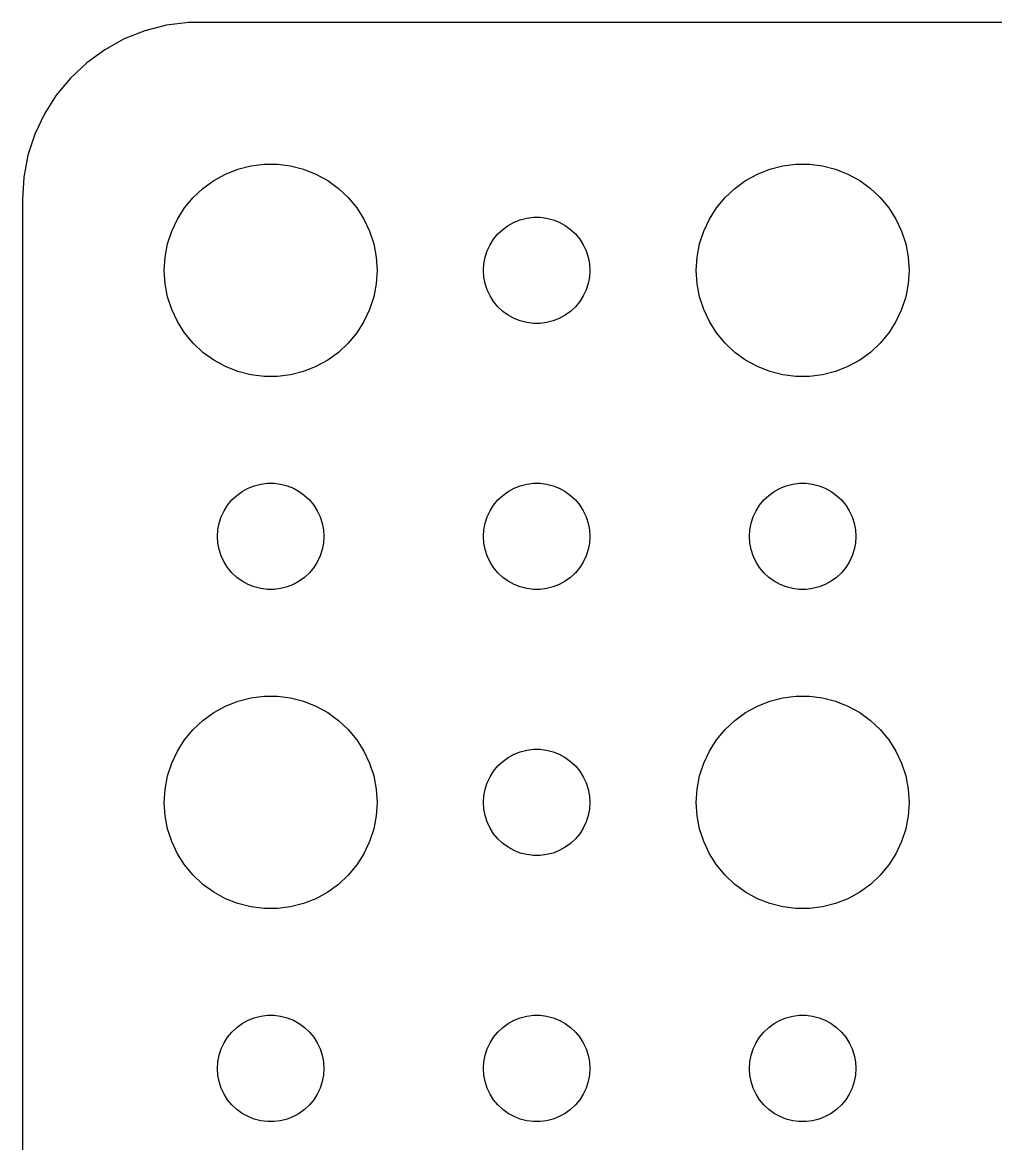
# Model space of a CAD drawing. Header units: metres. Extents: x -112 to 112, y -59 to 59.
# Drawn here: x -112 to -84.56, y 27.88 to 59.49 of the extents above; entities that cross this region are included whole.
import ezdxf

# ---------------------------------------------------------------- set-up
doc = ezdxf.new("R2010")
doc.units = ezdxf.units.M

msp = doc.modelspace()

# ---------------------------------------------------------------- linework, layer by layer
for p, q in [((-107.314, 59.4901), (-107.937, 59.4114)), ((107.314, 59.4901), (-107.314, 59.4901)), ((-108.545, 59.2553), (-109.129, 59.0241)), ((-107.937, 59.4114), (-108.545, 59.2553)), ((-109.129, 59.0241), (-109.679, 58.7216)), ((-109.679, 58.7216), (-110.187, 58.3526)), ((-110.187, 58.3526), (-110.645, 57.9227)), ((-110.645, 57.9227), (-111.045, 57.4389)), ((-111.045, 57.4389), (-111.382, 56.9088)), ((-111.382, 56.9088), (-111.649, 56.3406)), ((-111.649, 56.3406), (-111.843, 55.7434)), ((-111.843, 55.7434), (-111.961, 55.1267)), ((-106.277, 55.2145), (-105.927, 55.3532)), ((-105.927, 55.3532), (-105.562, 55.4469)), ((-105.562, 55.4469), (-105.188, 55.4941)), ((-105.188, 55.4941), (-104.812, 55.4941)), ((-104.812, 55.4941), (-104.438, 55.4469)), ((-104.438, 55.4469), (-104.073, 55.3532)), ((-104.073, 55.3532), (-103.723, 55.2145)), ((-91.2773, 55.2145), (-90.927, 55.3532)), ((-90.927, 55.3532), (-90.5621, 55.4469)), ((-90.5621, 55.4469), (-90.1884, 55.4941)), ((-90.1884, 55.4941), (-89.8116, 55.4941)), ((-89.8116, 55.4941), (-89.4379, 55.4469)), ((-89.4379, 55.4469), (-89.073, 55.3532)), ((-89.073, 55.3532), (-88.7227, 55.2145)), ((-111.961, 55.1267), (-112, 54.5)), ((-106.912, 54.8115), (-106.607, 55.033)), ((-106.607, 55.033), (-106.277, 55.2145)), ((-103.723, 55.2145), (-103.393, 55.033)), ((-103.393, 55.033), (-103.088, 54.8115)), ((-91.9123, 54.8115), (-91.6075, 55.033)), ((-91.6075, 55.033), (-91.2773, 55.2145)), ((-88.7227, 55.2145), (-88.3925, 55.033)), ((-88.3925, 55.033), (-88.0877, 54.8115)), ((-107.187, 54.5536), (-106.912, 54.8115)), ((-103.088, 54.8115), (-102.813, 54.5536)), ((-92.1869, 54.5536), (-91.9123, 54.8115)), ((-88.0877, 54.8115), (-87.8131, 54.5536)), ((-112, 54.5), (-112, -54.5)), ((-107.427, 54.2634), (-107.187, 54.5536)), ((-102.813, 54.5536), (-102.573, 54.2634)), ((-92.427, 54.2634), (-92.1869, 54.5536)), ((-87.8131, 54.5536), (-87.573, 54.2634)), ((-107.629, 53.9453), (-107.427, 54.2634)), ((-102.573, 54.2634), (-102.371, 53.9453)), ((-92.6289, 53.9453), (-92.427, 54.2634)), ((-87.573, 54.2634), (-87.3711, 53.9453)), ((-107.789, 53.6044), (-107.629, 53.9453)), ((-102.371, 53.9453), (-102.211, 53.6044)), ((-98.4561, 53.6558), (-98.3037, 53.7665)), ((-98.3037, 53.7665), (-98.1387, 53.8572)), ((-98.1387, 53.8572), (-97.9635, 53.9266)), ((-97.9635, 53.9266), (-97.7811, 53.9734)), ((-97.7811, 53.9734), (-97.5942, 53.997)), ((-97.5942, 53.997), (-97.4058, 53.997)), ((-97.4058, 53.997), (-97.2189, 53.9734)), ((-97.2189, 53.9734), (-97.0365, 53.9266)), ((-97.0365, 53.9266), (-96.8613, 53.8572)), ((-96.8613, 53.8572), (-96.6963, 53.7665)), ((-96.6963, 53.7665), (-96.5439, 53.6558)), ((-92.7893, 53.6044), (-92.6289, 53.9453)), ((-87.3711, 53.9453), (-87.2107, 53.6044)), ((-107.906, 53.2461), (-107.789, 53.6044)), ((-102.211, 53.6044), (-102.094, 53.2461)), ((-98.7135, 53.3817), (-98.5934, 53.5268)), ((-98.5934, 53.5268), (-98.4561, 53.6558)), ((-96.5439, 53.6558), (-96.4065, 53.5268)), ((-96.4065, 53.5268), (-96.2865, 53.3817)), ((-92.9057, 53.2461), (-92.7893, 53.6044)), ((-87.2107, 53.6044), (-87.0943, 53.2461)), ((-107.976, 52.876), (-107.906, 53.2461)), ((-102.094, 53.2461), (-102.024, 52.876)), ((-98.8947, 53.0522), (-98.8145, 53.2226)), ((-98.8145, 53.2226), (-98.7135, 53.3817)), ((-96.2865, 53.3817), (-96.1855, 53.2226)), ((-96.1855, 53.2226), (-96.1053, 53.0522)), ((-92.9763, 52.876), (-92.9057, 53.2461)), ((-87.0943, 53.2461), (-87.0237, 52.876)), ((-108, 52.5), (-107.976, 52.876)), ((-102.024, 52.876), (-102, 52.5)), ((-98.9882, 52.688), (-98.9529, 52.873)), ((-98.9529, 52.873), (-98.8947, 53.0522)), ((-96.1053, 53.0522), (-96.0471, 52.873)), ((-96.0471, 52.873), (-96.0118, 52.688)), ((-93, 52.5), (-92.9763, 52.876)), ((-87.0237, 52.876), (-87, 52.5)), ((-107.976, 52.124), (-108, 52.5)), ((-102, 52.5), (-102.024, 52.124)), ((-99, 52.5), (-98.9882, 52.688)), ((-98.9882, 52.312), (-99, 52.5)), ((-96.0118, 52.688), (-96, 52.5)), ((-96, 52.5), (-96.0118, 52.312)), ((-92.9763, 52.124), (-93, 52.5)), ((-87, 52.5), (-87.0237, 52.124)), ((-98.9529, 52.127), (-98.9882, 52.312)), ((-96.0118, 52.312), (-96.0471, 52.127)), ((-107.906, 51.7539), (-107.976, 52.124)), ((-102.024, 52.124), (-102.094, 51.7539)), ((-98.8947, 51.9478), (-98.9529, 52.127)), ((-98.8145, 51.7774), (-98.8947, 51.9478)), ((-96.1053, 51.9478), (-96.1855, 51.7774)), ((-96.0471, 52.127), (-96.1053, 51.9478)), ((-92.9057, 51.7539), (-92.9763, 52.124)), ((-87.0237, 52.124), (-87.0943, 51.7539)), ((-107.789, 51.3956), (-107.906, 51.7539)), ((-102.094, 51.7539), (-102.211, 51.3956)), ((-98.7135, 51.6183), (-98.8145, 51.7774)), ((-98.5934, 51.4732), (-98.7135, 51.6183)), ((-96.2865, 51.6183), (-96.4065, 51.4732)), ((-96.1855, 51.7774), (-96.2865, 51.6183)), ((-92.7893, 51.3956), (-92.9057, 51.7539)), ((-87.0943, 51.7539), (-87.2107, 51.3956)), ((-107.629, 51.0547), (-107.789, 51.3956)), ((-102.211, 51.3956), (-102.371, 51.0547)), ((-98.4561, 51.3442), (-98.5934, 51.4732)), ((-98.3037, 51.2335), (-98.4561, 51.3442)), ((-98.1387, 51.1428), (-98.3037, 51.2335)), ((-96.6963, 51.2335), (-96.8613, 51.1428)), ((-96.5439, 51.3442), (-96.6963, 51.2335)), ((-96.4065, 51.4732), (-96.5439, 51.3442)), ((-92.6289, 51.0547), (-92.7893, 51.3956)), ((-87.2107, 51.3956), (-87.3711, 51.0547)), ((-107.427, 50.7366), (-107.629, 51.0547)), ((-102.371, 51.0547), (-102.573, 50.7366)), ((-97.9635, 51.0734), (-98.1387, 51.1428)), ((-97.7811, 51.0266), (-97.9635, 51.0734)), ((-97.5942, 51.003), (-97.7811, 51.0266)), ((-97.4058, 51.003), (-97.5942, 51.003)), ((-97.2189, 51.0266), (-97.4058, 51.003)), ((-97.0365, 51.0734), (-97.2189, 51.0266)), ((-96.8613, 51.1428), (-97.0365, 51.0734)), ((-92.427, 50.7366), (-92.6289, 51.0547)), ((-87.3711, 51.0547), (-87.573, 50.7366)), ((-107.187, 50.4464), (-107.427, 50.7366)), ((-102.573, 50.7366), (-102.813, 50.4464)), ((-92.1869, 50.4464), (-92.427, 50.7366)), ((-87.573, 50.7366), (-87.8131, 50.4464)), ((-106.912, 50.1885), (-107.187, 50.4464)), ((-102.813, 50.4464), (-103.088, 50.1885)), ((-91.9123, 50.1885), (-92.1869, 50.4464)), ((-87.8131, 50.4464), (-88.0877, 50.1885)), ((-106.607, 49.967), (-106.912, 50.1885)), ((-106.277, 49.7855), (-106.607, 49.967)), ((-103.393, 49.967), (-103.723, 49.7855)), ((-103.088, 50.1885), (-103.393, 49.967)), ((-91.6075, 49.967), (-91.9123, 50.1885)), ((-91.2773, 49.7855), (-91.6075, 49.967)), ((-88.3925, 49.967), (-88.7227, 49.7855)), ((-88.0877, 50.1885), (-88.3925, 49.967)), ((-105.927, 49.6468), (-106.277, 49.7855)), ((-105.562, 49.5531), (-105.927, 49.6468)), ((-104.073, 49.6468), (-104.438, 49.5531)), ((-103.723, 49.7855), (-104.073, 49.6468)), ((-90.927, 49.6468), (-91.2773, 49.7855)), ((-90.5621, 49.5531), (-90.927, 49.6468)), ((-89.073, 49.6468), (-89.4379, 49.5531)), ((-88.7227, 49.7855), (-89.073, 49.6468)), ((-105.188, 49.5059), (-105.562, 49.5531)), ((-104.812, 49.5059), (-105.188, 49.5059)), ((-104.438, 49.5531), (-104.812, 49.5059)), ((-90.1884, 49.5059), (-90.5621, 49.5531)), ((-89.8116, 49.5059), (-90.1884, 49.5059)), ((-89.4379, 49.5531), (-89.8116, 49.5059)), ((-105.464, 46.4266), (-105.281, 46.4734)), ((-105.281, 46.4734), (-105.094, 46.497)), ((-105.094, 46.497), (-104.906, 46.497)), ((-104.906, 46.497), (-104.719, 46.4734)), ((-104.719, 46.4734), (-104.536, 46.4266)), ((-97.9635, 46.4266), (-97.7811, 46.4734)), ((-97.7811, 46.4734), (-97.5942, 46.497)), ((-97.5942, 46.497), (-97.4058, 46.497)), ((-97.4058, 46.497), (-97.2189, 46.4734)), ((-97.2189, 46.4734), (-97.0365, 46.4266)), ((-90.4635, 46.4266), (-90.2811, 46.4734)), ((-90.2811, 46.4734), (-90.0942, 46.497)), ((-90.0942, 46.497), (-89.9058, 46.497)), ((-89.9058, 46.497), (-89.7189, 46.4734)), ((-89.7189, 46.4734), (-89.5365, 46.4266)), ((-106.093, 46.0268), (-105.956, 46.1558)), ((-105.956, 46.1558), (-105.804, 46.2665)), ((-105.804, 46.2665), (-105.639, 46.3572)), ((-105.639, 46.3572), (-105.464, 46.4266)), ((-104.536, 46.4266), (-104.361, 46.3572)), ((-104.361, 46.3572), (-104.196, 46.2665)), ((-104.196, 46.2665), (-104.044, 46.1558)), ((-104.044, 46.1558), (-103.907, 46.0268)), ((-98.5934, 46.0268), (-98.4561, 46.1558)), ((-98.4561, 46.1558), (-98.3037, 46.2665)), ((-98.3037, 46.2665), (-98.1387, 46.3572)), ((-98.1387, 46.3572), (-97.9635, 46.4266)), ((-97.0365, 46.4266), (-96.8613, 46.3572)), ((-96.8613, 46.3572), (-96.6963, 46.2665)), ((-96.6963, 46.2665), (-96.5439, 46.1558)), ((-96.5439, 46.1558), (-96.4065, 46.0268)), ((-91.0934, 46.0268), (-90.9561, 46.1558)), ((-90.9561, 46.1558), (-90.8037, 46.2665)), ((-90.8037, 46.2665), (-90.6387, 46.3572)), ((-90.6387, 46.3572), (-90.4635, 46.4266)), ((-89.5365, 46.4266), (-89.3613, 46.3572)), ((-89.3613, 46.3572), (-89.1963, 46.2665)), ((-89.1963, 46.2665), (-89.0439, 46.1558)), ((-89.0439, 46.1558), (-88.9065, 46.0268)), ((-106.314, 45.7226), (-106.214, 45.8817)), ((-106.214, 45.8817), (-106.093, 46.0268)), ((-103.907, 46.0268), (-103.786, 45.8817)), ((-103.786, 45.8817), (-103.686, 45.7226)), ((-98.8145, 45.7226), (-98.7135, 45.8817)), ((-98.7135, 45.8817), (-98.5934, 46.0268)), ((-96.4065, 46.0268), (-96.2865, 45.8817)), ((-96.2865, 45.8817), (-96.1855, 45.7226)), ((-91.3145, 45.7226), (-91.2135, 45.8817)), ((-91.2135, 45.8817), (-91.0934, 46.0268)), ((-88.9065, 46.0268), (-88.7865, 45.8817)), ((-88.7865, 45.8817), (-88.6855, 45.7226)), ((-106.453, 45.373), (-106.395, 45.5522)), ((-106.395, 45.5522), (-106.314, 45.7226)), ((-103.686, 45.7226), (-103.605, 45.5522)), ((-103.605, 45.5522), (-103.547, 45.373)), ((-98.9529, 45.373), (-98.8947, 45.5522)), ((-98.8947, 45.5522), (-98.8145, 45.7226)), ((-96.1855, 45.7226), (-96.1053, 45.5522)), ((-96.1053, 45.5522), (-96.0471, 45.373)), ((-91.4529, 45.373), (-91.3947, 45.5522)), ((-91.3947, 45.5522), (-91.3145, 45.7226)), ((-88.6855, 45.7226), (-88.6053, 45.5522)), ((-88.6053, 45.5522), (-88.5471, 45.373)), ((-106.488, 45.188), (-106.453, 45.373)), ((-103.547, 45.373), (-103.512, 45.188)), ((-98.9882, 45.188), (-98.9529, 45.373)), ((-96.0471, 45.373), (-96.0118, 45.188)), ((-91.4882, 45.188), (-91.4529, 45.373)), ((-88.5471, 45.373), (-88.5118, 45.188)), ((-106.5, 45), (-106.488, 45.188)), ((-106.488, 44.812), (-106.5, 45)), ((-103.512, 45.188), (-103.5, 45)), ((-103.5, 45), (-103.512, 44.812)), ((-99, 45), (-98.9882, 45.188)), ((-98.9882, 44.812), (-99, 45)), ((-96.0118, 45.188), (-96, 45)), ((-96, 45), (-96.0118, 44.812)), ((-91.5, 45), (-91.4882, 45.188)), ((-91.4882, 44.812), (-91.5, 45)), ((-88.5118, 45.188), (-88.5, 45)), ((-88.5, 45), (-88.5118, 44.812)), ((-106.453, 44.627), (-106.488, 44.812)), ((-106.395, 44.4478), (-106.453, 44.627)), ((-103.547, 44.627), (-103.605, 44.4478)), ((-103.512, 44.812), (-103.547, 44.627)), ((-98.9529, 44.627), (-98.9882, 44.812)), ((-98.8947, 44.4478), (-98.9529, 44.627)), ((-96.0471, 44.627), (-96.1053, 44.4478)), ((-96.0118, 44.812), (-96.0471, 44.627)), ((-91.4529, 44.627), (-91.4882, 44.812)), ((-91.3947, 44.4478), (-91.4529, 44.627)), ((-88.5471, 44.627), (-88.6053, 44.4478)), ((-88.5118, 44.812), (-88.5471, 44.627)), ((-106.314, 44.2774), (-106.395, 44.4478)), ((-106.214, 44.1183), (-106.314, 44.2774)), ((-103.686, 44.2774), (-103.786, 44.1183)), ((-103.605, 44.4478), (-103.686, 44.2774)), ((-98.8145, 44.2774), (-98.8947, 44.4478)), ((-98.7135, 44.1183), (-98.8145, 44.2774)), ((-96.1855, 44.2774), (-96.2865, 44.1183)), ((-96.1053, 44.4478), (-96.1855, 44.2774)), ((-91.3145, 44.2774), (-91.3947, 44.4478)), ((-91.2135, 44.1183), (-91.3145, 44.2774)), ((-88.6855, 44.2774), (-88.7865, 44.1183)), ((-88.6053, 44.4478), (-88.6855, 44.2774)), ((-106.093, 43.9732), (-106.214, 44.1183)), ((-105.956, 43.8442), (-106.093, 43.9732)), ((-103.907, 43.9732), (-104.044, 43.8442)), ((-103.786, 44.1183), (-103.907, 43.9732)), ((-98.5934, 43.9732), (-98.7135, 44.1183)), ((-98.4561, 43.8442), (-98.5934, 43.9732)), ((-96.4065, 43.9732), (-96.5439, 43.8442)), ((-96.2865, 44.1183), (-96.4065, 43.9732)), ((-91.0934, 43.9732), (-91.2135, 44.1183)), ((-90.9561, 43.8442), (-91.0934, 43.9732)), ((-88.9065, 43.9732), (-89.0439, 43.8442)), ((-88.7865, 44.1183), (-88.9065, 43.9732)), ((-105.804, 43.7335), (-105.956, 43.8442)), ((-105.639, 43.6428), (-105.804, 43.7335)), ((-105.464, 43.5734), (-105.639, 43.6428)), ((-104.361, 43.6428), (-104.536, 43.5734)), ((-104.196, 43.7335), (-104.361, 43.6428)), ((-104.044, 43.8442), (-104.196, 43.7335)), ((-98.3037, 43.7335), (-98.4561, 43.8442)), ((-98.1387, 43.6428), (-98.3037, 43.7335)), ((-97.9635, 43.5734), (-98.1387, 43.6428)), ((-96.8613, 43.6428), (-97.0365, 43.5734)), ((-96.6963, 43.7335), (-96.8613, 43.6428)), ((-96.5439, 43.8442), (-96.6963, 43.7335)), ((-90.8037, 43.7335), (-90.9561, 43.8442)), ((-90.6387, 43.6428), (-90.8037, 43.7335)), ((-90.4635, 43.5734), (-90.6387, 43.6428)), ((-89.3613, 43.6428), (-89.5365, 43.5734)), ((-89.1963, 43.7335), (-89.3613, 43.6428)), ((-89.0439, 43.8442), (-89.1963, 43.7335)), ((-105.281, 43.5266), (-105.464, 43.5734)), ((-105.094, 43.503), (-105.281, 43.5266)), ((-104.906, 43.503), (-105.094, 43.503)), ((-104.719, 43.5266), (-104.906, 43.503)), ((-104.536, 43.5734), (-104.719, 43.5266)), ((-97.7811, 43.5266), (-97.9635, 43.5734)), ((-97.5942, 43.503), (-97.7811, 43.5266)), ((-97.4058, 43.503), (-97.5942, 43.503)), ((-97.2189, 43.5266), (-97.4058, 43.503)), ((-97.0365, 43.5734), (-97.2189, 43.5266)), ((-90.2811, 43.5266), (-90.4635, 43.5734)), ((-90.0942, 43.503), (-90.2811, 43.5266)), ((-89.9058, 43.503), (-90.0942, 43.503)), ((-89.7189, 43.5266), (-89.9058, 43.503)), ((-89.5365, 43.5734), (-89.7189, 43.5266)), ((-105.562, 40.4469), (-105.188, 40.4941)), ((-105.188, 40.4941), (-104.812, 40.4941)), ((-104.812, 40.4941), (-104.438, 40.4469)), ((-90.5621, 40.4469), (-90.1884, 40.4941)), ((-90.1884, 40.4941), (-89.8116, 40.4941)), ((-89.8116, 40.4941), (-89.4379, 40.4469)), ((-106.607, 40.033), (-106.277, 40.2145)), ((-106.277, 40.2145), (-105.927, 40.3532)), ((-105.927, 40.3532), (-105.562, 40.4469)), ((-104.438, 40.4469), (-104.073, 40.3532)), ((-104.073, 40.3532), (-103.723, 40.2145)), ((-103.723, 40.2145), (-103.393, 40.033)), ((-91.6075, 40.033), (-91.2773, 40.2145)), ((-91.2773, 40.2145), (-90.927, 40.3532)), ((-90.927, 40.3532), (-90.5621, 40.4469)), ((-89.4379, 40.4469), (-89.073, 40.3532)), ((-89.073, 40.3532), (-88.7227, 40.2145)), ((-88.7227, 40.2145), (-88.3925, 40.033)), ((-106.912, 39.8115), (-106.607, 40.033)), ((-103.393, 40.033), (-103.088, 39.8115)), ((-91.9123, 39.8115), (-91.6075, 40.033)), ((-88.3925, 40.033), (-88.0877, 39.8115)), ((-107.427, 39.2634), (-107.187, 39.5536)), ((-107.187, 39.5536), (-106.912, 39.8115)), ((-103.088, 39.8115), (-102.813, 39.5536)), ((-102.813, 39.5536), (-102.573, 39.2634)), ((-92.427, 39.2634), (-92.1869, 39.5536)), ((-92.1869, 39.5536), (-91.9123, 39.8115)), ((-88.0877, 39.8115), (-87.8131, 39.5536)), ((-87.8131, 39.5536), (-87.573, 39.2634)), ((-107.629, 38.9453), (-107.427, 39.2634)), ((-102.573, 39.2634), (-102.371, 38.9453)), ((-92.6289, 38.9453), (-92.427, 39.2634)), ((-87.573, 39.2634), (-87.3711, 38.9453)), ((-107.789, 38.6044), (-107.629, 38.9453)), ((-102.371, 38.9453), (-102.211, 38.6044)), ((-98.1387, 38.8572), (-97.9635, 38.9266)), ((-97.9635, 38.9266), (-97.7811, 38.9734)), ((-97.7811, 38.9734), (-97.5942, 38.997)), ((-97.5942, 38.997), (-97.4058, 38.997)), ((-97.4058, 38.997), (-97.2189, 38.9734)), ((-97.2189, 38.9734), (-97.0365, 38.9266)), ((-97.0365, 38.9266), (-96.8613, 38.8572)), ((-92.7893, 38.6044), (-92.6289, 38.9453)), ((-87.3711, 38.9453), (-87.2107, 38.6044)), ((-107.906, 38.2461), (-107.789, 38.6044)), ((-102.211, 38.6044), (-102.094, 38.2461)), ((-98.5934, 38.5268), (-98.4561, 38.6558)), ((-98.4561, 38.6558), (-98.3037, 38.7665)), ((-98.3037, 38.7665), (-98.1387, 38.8572)), ((-96.8613, 38.8572), (-96.6963, 38.7665)), ((-96.6963, 38.7665), (-96.5439, 38.6558)), ((-96.5439, 38.6558), (-96.4065, 38.5268)), ((-92.9057, 38.2461), (-92.7893, 38.6044)), ((-87.2107, 38.6044), (-87.0943, 38.2461)), ((-98.8145, 38.2226), (-98.7135, 38.3817)), ((-98.7135, 38.3817), (-98.5934, 38.5268)), ((-96.4065, 38.5268), (-96.2865, 38.3817)), ((-96.2865, 38.3817), (-96.1855, 38.2226)), ((-107.976, 37.876), (-107.906, 38.2461)), ((-102.094, 38.2461), (-102.024, 37.876)), ((-98.9529, 37.873), (-98.8947, 38.0522)), ((-98.8947, 38.0522), (-98.8145, 38.2226)), ((-96.1855, 38.2226), (-96.1053, 38.0522)), ((-96.1053, 38.0522), (-96.0471, 37.873)), ((-92.9763, 37.876), (-92.9057, 38.2461)), ((-87.0943, 38.2461), (-87.0237, 37.876)), ((-108, 37.5), (-107.976, 37.876)), ((-102.024, 37.876), (-102, 37.5)), ((-99, 37.5), (-98.9882, 37.688)), ((-98.9882, 37.688), (-98.9529, 37.873)), ((-96.0471, 37.873), (-96.0118, 37.688)), ((-96.0118, 37.688), (-96, 37.5)), ((-93, 37.5), (-92.9763, 37.876)), ((-87.0237, 37.876), (-87, 37.5)), ((-107.976, 37.124), (-108, 37.5)), ((-102, 37.5), (-102.024, 37.124)), ((-98.9882, 37.312), (-99, 37.5)), ((-98.9529, 37.127), (-98.9882, 37.312)), ((-96.0118, 37.312), (-96.0471, 37.127)), ((-96, 37.5), (-96.0118, 37.312)), ((-92.9763, 37.124), (-93, 37.5)), ((-87, 37.5), (-87.0237, 37.124)), ((-107.906, 36.7539), (-107.976, 37.124)), ((-102.024, 37.124), (-102.094, 36.7539)), ((-98.8947, 36.9478), (-98.9529, 37.127)), ((-96.0471, 37.127), (-96.1053, 36.9478)), ((-92.9057, 36.7539), (-92.9763, 37.124)), ((-87.0237, 37.124), (-87.0943, 36.7539)), ((-107.789, 36.3956), (-107.906, 36.7539)), ((-102.094, 36.7539), (-102.211, 36.3956)), ((-98.8145, 36.7774), (-98.8947, 36.9478)), ((-98.7135, 36.6183), (-98.8145, 36.7774)), ((-96.1855, 36.7774), (-96.2865, 36.6183)), ((-96.1053, 36.9478), (-96.1855, 36.7774)), ((-92.7893, 36.3956), (-92.9057, 36.7539)), ((-87.0943, 36.7539), (-87.2107, 36.3956)), ((-107.629, 36.0547), (-107.789, 36.3956)), ((-102.211, 36.3956), (-102.371, 36.0547)), ((-98.5934, 36.4732), (-98.7135, 36.6183)), ((-98.4561, 36.3442), (-98.5934, 36.4732)), ((-96.4065, 36.4732), (-96.5439, 36.3442)), ((-96.2865, 36.6183), (-96.4065, 36.4732)), ((-92.6289, 36.0547), (-92.7893, 36.3956)), ((-87.2107, 36.3956), (-87.3711, 36.0547)), ((-107.427, 35.7366), (-107.629, 36.0547)), ((-102.371, 36.0547), (-102.573, 35.7366)), ((-98.3037, 36.2335), (-98.4561, 36.3442)), ((-98.1387, 36.1428), (-98.3037, 36.2335)), ((-97.9635, 36.0734), (-98.1387, 36.1428)), ((-97.7811, 36.0266), (-97.9635, 36.0734)), ((-97.0365, 36.0734), (-97.2189, 36.0266)), ((-96.8613, 36.1428), (-97.0365, 36.0734)), ((-96.6963, 36.2335), (-96.8613, 36.1428)), ((-96.5439, 36.3442), (-96.6963, 36.2335)), ((-92.427, 35.7366), (-92.6289, 36.0547)), ((-87.3711, 36.0547), (-87.573, 35.7366)), ((-107.187, 35.4464), (-107.427, 35.7366)), ((-102.573, 35.7366), (-102.813, 35.4464)), ((-97.5942, 36.003), (-97.7811, 36.0266)), ((-97.4058, 36.003), (-97.5942, 36.003)), ((-97.2189, 36.0266), (-97.4058, 36.003)), ((-92.1869, 35.4464), (-92.427, 35.7366)), ((-87.573, 35.7366), (-87.8131, 35.4464)), ((-106.912, 35.1885), (-107.187, 35.4464)), ((-102.813, 35.4464), (-103.088, 35.1885)), ((-91.9123, 35.1885), (-92.1869, 35.4464)), ((-87.8131, 35.4464), (-88.0877, 35.1885)), ((-106.607, 34.967), (-106.912, 35.1885)), ((-103.088, 35.1885), (-103.393, 34.967)), ((-91.6075, 34.967), (-91.9123, 35.1885)), ((-88.0877, 35.1885), (-88.3925, 34.967)), ((-106.277, 34.7855), (-106.607, 34.967)), ((-105.927, 34.6468), (-106.277, 34.7855)), ((-103.723, 34.7855), (-104.073, 34.6468)), ((-103.393, 34.967), (-103.723, 34.7855)), ((-91.2773, 34.7855), (-91.6075, 34.967)), ((-90.927, 34.6468), (-91.2773, 34.7855)), ((-88.7227, 34.7855), (-89.073, 34.6468)), ((-88.3925, 34.967), (-88.7227, 34.7855)), ((-105.562, 34.5531), (-105.927, 34.6468)), ((-105.188, 34.5059), (-105.562, 34.5531)), ((-104.812, 34.5059), (-105.188, 34.5059)), ((-104.438, 34.5531), (-104.812, 34.5059)), ((-104.073, 34.6468), (-104.438, 34.5531)), ((-90.5621, 34.5531), (-90.927, 34.6468)), ((-90.1884, 34.5059), (-90.5621, 34.5531)), ((-89.8116, 34.5059), (-90.1884, 34.5059)), ((-89.4379, 34.5531), (-89.8116, 34.5059)), ((-89.073, 34.6468), (-89.4379, 34.5531)), ((-105.804, 31.2665), (-105.639, 31.3572)), ((-105.639, 31.3572), (-105.464, 31.4266)), ((-105.464, 31.4266), (-105.281, 31.4734)), ((-105.281, 31.4734), (-105.094, 31.497)), ((-105.094, 31.497), (-104.906, 31.497)), ((-104.906, 31.497), (-104.719, 31.4734)), ((-104.719, 31.4734), (-104.536, 31.4266)), ((-104.536, 31.4266), (-104.361, 31.3572)), ((-104.361, 31.3572), (-104.196, 31.2665)), ((-98.3037, 31.2665), (-98.1387, 31.3572)), ((-98.1387, 31.3572), (-97.9635, 31.4266)), ((-97.9635, 31.4266), (-97.7811, 31.4734)), ((-97.7811, 31.4734), (-97.5942, 31.497)), ((-97.5942, 31.497), (-97.4058, 31.497)), ((-97.4058, 31.497), (-97.2189, 31.4734)), ((-97.2189, 31.4734), (-97.0365, 31.4266)), ((-97.0365, 31.4266), (-96.8613, 31.3572)), ((-96.8613, 31.3572), (-96.6963, 31.2665)), ((-90.8037, 31.2665), (-90.6387, 31.3572)), ((-90.6387, 31.3572), (-90.4635, 31.4266)), ((-90.4635, 31.4266), (-90.2811, 31.4734)), ((-90.2811, 31.4734), (-90.0942, 31.497)), ((-90.0942, 31.497), (-89.9058, 31.497)), ((-89.9058, 31.497), (-89.7189, 31.4734)), ((-89.7189, 31.4734), (-89.5365, 31.4266)), ((-89.5365, 31.4266), (-89.3613, 31.3572)), ((-89.3613, 31.3572), (-89.1963, 31.2665)), ((-106.214, 30.8817), (-106.093, 31.0268)), ((-106.093, 31.0268), (-105.956, 31.1558)), ((-105.956, 31.1558), (-105.804, 31.2665)), ((-104.196, 31.2665), (-104.044, 31.1558)), ((-104.044, 31.1558), (-103.907, 31.0268)), ((-103.907, 31.0268), (-103.786, 30.8817)), ((-98.7135, 30.8817), (-98.5934, 31.0268)), ((-98.5934, 31.0268), (-98.4561, 31.1558)), ((-98.4561, 31.1558), (-98.3037, 31.2665)), ((-96.6963, 31.2665), (-96.5439, 31.1558)), ((-96.5439, 31.1558), (-96.4065, 31.0268)), ((-96.4065, 31.0268), (-96.2865, 30.8817)), ((-91.2135, 30.8817), (-91.0934, 31.0268)), ((-91.0934, 31.0268), (-90.9561, 31.1558)), ((-90.9561, 31.1558), (-90.8037, 31.2665)), ((-89.1963, 31.2665), (-89.0439, 31.1558)), ((-89.0439, 31.1558), (-88.9065, 31.0268)), ((-88.9065, 31.0268), (-88.7865, 30.8817)), ((-106.395, 30.5522), (-106.314, 30.7226)), ((-106.314, 30.7226), (-106.214, 30.8817)), ((-103.786, 30.8817), (-103.686, 30.7226)), ((-103.686, 30.7226), (-103.605, 30.5522)), ((-98.8947, 30.5522), (-98.8145, 30.7226)), ((-98.8145, 30.7226), (-98.7135, 30.8817)), ((-96.2865, 30.8817), (-96.1855, 30.7226)), ((-96.1855, 30.7226), (-96.1053, 30.5522)), ((-91.3947, 30.5522), (-91.3145, 30.7226)), ((-91.3145, 30.7226), (-91.2135, 30.8817)), ((-88.7865, 30.8817), (-88.6855, 30.7226)), ((-88.6855, 30.7226), (-88.6053, 30.5522)), ((-106.488, 30.188), (-106.453, 30.373)), ((-106.453, 30.373), (-106.395, 30.5522)), ((-103.605, 30.5522), (-103.547, 30.373)), ((-103.547, 30.373), (-103.512, 30.188)), ((-98.9882, 30.188), (-98.9529, 30.373)), ((-98.9529, 30.373), (-98.8947, 30.5522)), ((-96.1053, 30.5522), (-96.0471, 30.373)), ((-96.0471, 30.373), (-96.0118, 30.188)), ((-91.4882, 30.188), (-91.4529, 30.373)), ((-91.4529, 30.373), (-91.3947, 30.5522)), ((-88.6053, 30.5522), (-88.5471, 30.373)), ((-88.5471, 30.373), (-88.5118, 30.188)), ((-106.5, 30), (-106.488, 30.188)), ((-103.512, 30.188), (-103.5, 30)), ((-99, 30), (-98.9882, 30.188)), ((-96.0118, 30.188), (-96, 30)), ((-91.5, 30), (-91.4882, 30.188)), ((-88.5118, 30.188), (-88.5, 30)), ((-106.488, 29.812), (-106.5, 30)), ((-106.453, 29.627), (-106.488, 29.812)), ((-103.512, 29.812), (-103.547, 29.627)), ((-103.5, 30), (-103.512, 29.812)), ((-98.9882, 29.812), (-99, 30)), ((-98.9529, 29.627), (-98.9882, 29.812)), ((-96.0118, 29.812), (-96.0471, 29.627)), ((-96, 30), (-96.0118, 29.812)), ((-91.4882, 29.812), (-91.5, 30)), ((-91.4529, 29.627), (-91.4882, 29.812)), ((-88.5118, 29.812), (-88.5471, 29.627)), ((-88.5, 30), (-88.5118, 29.812)), ((-106.395, 29.4478), (-106.453, 29.627)), ((-106.314, 29.2774), (-106.395, 29.4478)), ((-103.605, 29.4478), (-103.686, 29.2774)), ((-103.547, 29.627), (-103.605, 29.4478)), ((-98.8947, 29.4478), (-98.9529, 29.627)), ((-98.8145, 29.2774), (-98.8947, 29.4478)), ((-96.1053, 29.4478), (-96.1855, 29.2774)), ((-96.0471, 29.627), (-96.1053, 29.4478)), ((-91.3947, 29.4478), (-91.4529, 29.627)), ((-91.3145, 29.2774), (-91.3947, 29.4478)), ((-88.6053, 29.4478), (-88.6855, 29.2774)), ((-88.5471, 29.627), (-88.6053, 29.4478)), ((-106.214, 29.1183), (-106.314, 29.2774)), ((-106.093, 28.9732), (-106.214, 29.1183)), ((-103.786, 29.1183), (-103.907, 28.9732)), ((-103.686, 29.2774), (-103.786, 29.1183)), ((-98.7135, 29.1183), (-98.8145, 29.2774)), ((-98.5934, 28.9732), (-98.7135, 29.1183)), ((-96.2865, 29.1183), (-96.4065, 28.9732)), ((-96.1855, 29.2774), (-96.2865, 29.1183)), ((-91.2135, 29.1183), (-91.3145, 29.2774)), ((-91.0934, 28.9732), (-91.2135, 29.1183)), ((-88.7865, 29.1183), (-88.9065, 28.9732)), ((-88.6855, 29.2774), (-88.7865, 29.1183)), ((-105.956, 28.8442), (-106.093, 28.9732)), ((-105.804, 28.7335), (-105.956, 28.8442)), ((-104.044, 28.8442), (-104.196, 28.7335)), ((-103.907, 28.9732), (-104.044, 28.8442)), ((-98.4561, 28.8442), (-98.5934, 28.9732)), ((-98.3037, 28.7335), (-98.4561, 28.8442)), ((-96.5439, 28.8442), (-96.6963, 28.7335)), ((-96.4065, 28.9732), (-96.5439, 28.8442)), ((-90.9561, 28.8442), (-91.0934, 28.9732)), ((-90.8037, 28.7335), (-90.9561, 28.8442)), ((-89.0439, 28.8442), (-89.1963, 28.7335)), ((-88.9065, 28.9732), (-89.0439, 28.8442)), ((-105.639, 28.6427), (-105.804, 28.7335)), ((-105.464, 28.5734), (-105.639, 28.6427)), ((-105.281, 28.5266), (-105.464, 28.5734)), ((-105.094, 28.503), (-105.281, 28.5266)), ((-104.906, 28.503), (-105.094, 28.503)), ((-104.719, 28.5266), (-104.906, 28.503)), ((-104.536, 28.5734), (-104.719, 28.5266)), ((-104.361, 28.6427), (-104.536, 28.5734)), ((-104.196, 28.7335), (-104.361, 28.6427)), ((-98.1387, 28.6427), (-98.3037, 28.7335)), ((-97.9635, 28.5734), (-98.1387, 28.6427)), ((-97.7811, 28.5266), (-97.9635, 28.5734)), ((-97.5942, 28.503), (-97.7811, 28.5266)), ((-97.4058, 28.503), (-97.5942, 28.503)), ((-97.2189, 28.5266), (-97.4058, 28.503)), ((-97.0365, 28.5734), (-97.2189, 28.5266)), ((-96.8613, 28.6427), (-97.0365, 28.5734)), ((-96.6963, 28.7335), (-96.8613, 28.6427)), ((-90.6387, 28.6427), (-90.8037, 28.7335)), ((-90.4635, 28.5734), (-90.6387, 28.6427)), ((-90.2811, 28.5266), (-90.4635, 28.5734)), ((-90.0942, 28.503), (-90.2811, 28.5266)), ((-89.9058, 28.503), (-90.0942, 28.503)), ((-89.7189, 28.5266), (-89.9058, 28.503)), ((-89.5365, 28.5734), (-89.7189, 28.5266)), ((-89.3613, 28.6427), (-89.5365, 28.5734)), ((-89.1963, 28.7335), (-89.3613, 28.6427))]:
    msp.add_line(p, q)

doc.saveas('drawing.dxf')
